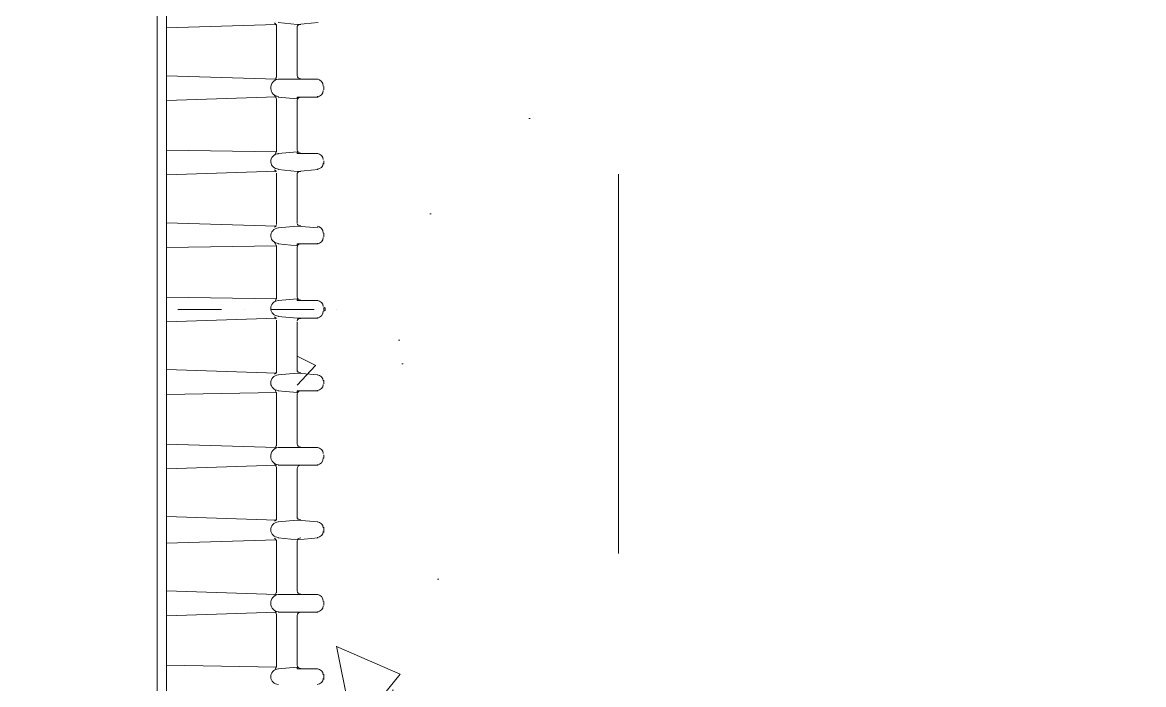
# Model space of a CAD drawing. Header units: millimetres. Extents: x -44713 to 26888, y -13000 to 43000.
# Drawn here: x 11764.8 to 11949.3, y 17019.8 to 17128.9 of the extents above; entities that cross this region are included whole.
import ezdxf

# ---------------------------------------------------------------- set-up
doc = ezdxf.new("R2010")
doc.units = ezdxf.units.MM
doc.header["$MEASUREMENT"] = 0
doc.linetypes.add('1735 X DT-5BR-RFP$0$DASH2', pattern=[0.375, 0.25, -0.125])
doc.layers.add('00-First Floor Projection', color=1, linetype='Continuous')
doc.layers.add('1735 X DT-5BR-RFP$0$0-MEP', color=251, linetype='Continuous', lineweight=20)
doc.styles.add('1735 X DT-5BR-RFP$0$ARIAL', font='swiss.ttf')
doc.dimstyles.new('1735 X DT-5BR-RFP$0$A&B DIM', dxfattribs={"dimtxt": 250, "dimasz": 250, "dimexe": 100, "dimexo": 100, "dimgap": 0, "dimtad": 0, "dimdec": 0, "dimzin": 12, "dimdsep": 46, "dimtxsty": '1735 X DT-5BR-RFP$0$ARIAL', "dimcen": 0, "dimdle": 100, "dimclrd": 11, "dimclre": 11, "dimclrt": 7, "dimadec": 0, "dimazin": 0, "dimtfac": 1, "dimtdec": 0, "dimtmove": 1, "dimatfit": 2, "dimfxl": 1, "dimtvp": 0.75, "dimtolj": 1, "dimtzin": 12, "dimlwd": 18, "dimlwe": 18, "dimarcsym": 0})

# ---------------------------------------------------------------- blocks, each defined once
blk = doc.blocks.new('1735 X DT-5BR-RFP$0$CU')
at = {"lineweight": 9, "ltscale": 0.1}
h = blk.add_hatch(dxfattribs=at)
h.set_pattern_fill('AR-CONC', color=256, scale=0.5, angle=32.50811999183522)
h.set_pattern_definition([(82.50811999183522, (0, 0), (81.10254330095633, 42.23392577497985), [9.525, -104.775]), (27.50811999183522, (0, 0), (-66.1994597641496, 71.09033509234848), [7.62, -83.820292085]), (132.9595646918352, (6.758523744466583, 3.519482244955815), (14.90308542681691, 113.3242574543215), [8.0950044, -89.0451223]), (78.69231999183522, (-13.65044587371189, 21.42020838948263), (125.5997257437213, 55.11406200192461), [14.2875, -157.1625]), (129.1436776018352, (-3.183817869457497, 26.01305301841987), (33.61750201465298, 168.1218785817081), [12.14251157, -133.56780408]), (23.6922711618352, (-13.65044587371189, 21.42020838948263), (33.61750202360966, 168.1218785801892), [11.429983535, -125.72986596]), (53.50811999183522, (0.4722697894573944, 22.89037922896792), (91.40900410328017, -2.380665639056851), [9.525, -104.775]), (358.5081199918352, (0.4722697894573944, 22.89037922896792), (-23.43377039453712, 94.2710602366183), [7.62, -83.82]), (103.9595649918352, (8.08968680935951, 22.69199040262853), (67.97523331074093, 91.89039490757936), [8.0950044, -89.04496879999999]), (70.00811999183523, (0, 0), (-21.41841449266676, 36.48321583742752), [0, -82.80399999999999, 0, -85.08999999999999, 0, -84.13749999999999]), (40.00811999183522, (0, 0), (1.255542939637092, 60.19698770824607), [0, -48.514, 0, -80.899, 0, -32.0675]), (0.008119991835219147, (-23.88353235427313, -15.22024714918876), (58.71217940796659, 34.01892106647043), [0, -31.75, 0, -99.06, 0, -131.445]), (350.0081199918353, (-34.59363654901445, -22.04547008604471), (55.62746051659537, 50.52500215303928), [0, -41.275, 0, -65.786, 0, -93.345])])
h.paths.add_polyline_path([(-395.2321804501119, -112.027635118541), (-371.195089462045, -128.7859550715281), (-295.8544211835325, -128.4562289905363), (-272.9062556020396, -112.0489274971637), (-273.5281810198928, -112.0803437644649), (-274.1483610483072, -112.1311913262635), (-274.766102336844, -112.201157901823), (-275.3809171059997, -112.2899383425632), (-275.9923175762722, -112.3972274999046), (-276.5998159681578, -112.5227202252675), (-277.2029245021539, -112.6661113700719), (-277.8011553987574, -112.8270957857382), (-278.3940208784649, -113.0053683236865), (-278.9810331617734, -113.2006238353371), (-279.5617044691792, -113.4125571721098), (-280.135547021181, -113.6408631854257), (-280.7020730382753, -113.8852367267047), (-281.260794740957, -114.1453726473663), (-281.811224349725, -114.4209657988315), (-282.3528740850757, -114.7117110325203), (-282.8852561675052, -115.0173031998525), (-283.4078828175116, -115.3374371522491), (-283.9202662555936, -115.6718077411307), (-284.4219187022425, -116.0201098179152), (-284.9123523779613, -116.3820382340253), (-285.3910795032434, -116.7572878408803), (-285.857612298587, -117.1455534899002), (-286.3114629844881, -117.5465300325054), (-286.7521437814451, -117.9599123201166), (-287.1791669099536, -118.3853952041529), (-287.5920445905118, -118.8226735360355), (-287.9902890436134, -119.271442167183), (-288.3734124897601, -119.7313959490195), (-288.7409271494471, -120.2022297329623), (-289.0923452431691, -120.6836383704302), (-289.4271789914256, -121.1753167128455), (-289.7449406147135, -121.6769596116306), (-289.7823728331305, -121.7335422717349), (-290.613920628692, -122.9902235978662), (-291.0534205775628, -123.7747451156106), (-291.5428628323642, -124.52317652062), (-292.0797515880421, -125.2340409210802), (-292.6615910395412, -125.9058614251754), (-293.2858853818073, -126.5371611410915), (-293.9501388097851, -127.1264631770132), (-294.6518555184207, -127.6722906411263), (-295.3885397026589, -128.1731666416152), (-296.157695557445, -128.6276142866658), (-296.9568272777254, -129.0341566844633), (-297.7834390584445, -129.3913169431926), (-298.6350350945473, -129.6976181710389), (-299.5091195809796, -129.9515834761875), (-300.4031967126875, -130.1517359668239), (-301.3147706846152, -130.2965987511329), (-302.2413456917093, -130.3846949373), (-303.1804259289254, -130.4145476335107), (-364.6203752431205, -130.4145476335107), (-365.1898010122152, -130.4035298794015), (-365.7555730021945, -130.3704567393594), (-366.3172984153127, -130.3153005596093), (-366.874609097982, -130.2380332095397), (-367.4271368966207, -130.1386265585384), (-367.9745136576428, -130.0170524759938), (-368.5163712274661, -129.8732828312932), (-369.0523414525056, -129.7072894938253), (-369.5820561791785, -129.5190443329781), (-370.1051472538996, -129.3085192181391), (-370.6212465230832, -129.0756860186978), (-371.129985833147, -128.8205166040408), (-371.6309970305077, -128.5429828435554), (-372.1239119615802, -128.2430566066321), (-372.6083624727802, -127.9207097626577), (-373.0839804105231, -127.5759141810202), (-373.550397621226, -127.2086417311072), (-374.0072459513064, -126.8188642823078), (-374.4541572471758, -126.4065537040096), (-374.8907633552544, -125.9716818656004), (-375.3166961219548, -125.5142206364683), (-375.7315873936951, -125.0341418860028), (-376.1350690168914, -124.5314174835895), (-376.5267728379582, -124.0060192986175), (-376.9063307033132, -123.4579192004727), (-377.27337445937, -122.887089058551), (-377.627535952545, -122.2935007422327), (-377.9684470292561, -121.6771261209063), (-378.3104228803555, -121.1750488958545), (-378.6669722852673, -120.6821182576867), (-379.0377639438217, -120.1987211114052), (-379.4224665558554, -119.7252443620093), (-379.8207488211945, -119.2620749145001), (-380.2322794396781, -118.8095996738802), (-380.6567271111338, -118.3682055451514), (-381.0937605353963, -117.9382794333119), (-381.5430484122964, -117.5202082433642), (-382.0042594416656, -117.1143788803108), (-382.4770623233399, -116.7211782491527), (-382.961125757151, -116.3409932548892), (-383.4561184429251, -115.9742108025229), (-383.9617090805041, -115.6212177970512), (-384.4775663697135, -115.2824011434829), (-385.0033590103898, -114.9581477468108), (-385.5387557023644, -114.6488445120412), (-386.0834251454652, -114.3548783441728), (-386.6370360395307, -114.0766361482089), (-387.199257084389, -113.8145048291485), (-387.769756979875, -113.5688712919946), (-388.348204425822, -113.3401224417457), (-388.9342681220574, -113.1286451834056), (-389.5276167684199, -112.9348264219735), (-390.1279190647393, -112.759053062452), (-390.7348437108456, -112.6017120098415), (-391.3480594065728, -112.4631901691429), (-391.967234851754, -112.3438744453578), (-392.5920387462212, -112.2441517434869), (-393.2221397898073, -112.1644089685319), (-393.857206682344, -112.1050330254932), (-394.4969081236642, -112.0664108193723), (-395.1409128135995, -112.0489292551703)], flags=16)
h.paths.add_polyline_path([(-325.2810833548409, 818.514959524106), (-321.1406515934687, 819.3932734728836), (-317.0128324743422, 820.1597155109895), (-312.8959022592272, 820.8147017098798), (-308.7881372099234, 821.3586481410064), (-304.6878135881798, 821.7919708758244), (-300.5932076557828, 822.115085985792), (-296.502595674519, 822.3284095423625), (-292.4142539061524, 822.4323576169907), (-288.3264586124673, 822.4273462811323), (-284.2374860552433, 822.3137916062427), (-280.1456124962501, 822.0921096637768), (-276.0491141972699, 821.7627165251896), (-271.9462674200699, 821.3260282619369), (-267.8353484264435, 820.7824609454742), (-263.7146334781484, 820.1324306472537), (-259.5823988369798, 819.3763534387352), (-255.4376267187607, 818.5148008351731), (-254.1931195255677, 818.2131431585731), (-252.8837463938629, 817.7370319252535), (-252.6411048883054, 817.6488080152563), (-251.8030032860269, 817.3430654348231), (-250.9832485659217, 816.9959138676751), (-250.1837136060779, 816.6088995707439), (-249.4062712845379, 816.183568800942), (-248.6527944793309, 815.7214678151753), (-247.9251560684941, 815.2241428703549), (-247.2252289300575, 814.6931402233843), (-246.5548859420585, 814.1300061311781), (-245.9159999825281, 813.5362868506379), (-245.1335584071935, 812.7190384543944), (-244.4118922096378, 811.8558770436049), (-243.7551490394759, 810.9502269372879), (-243.1674765463208, 810.0055124544599), (-242.6530223797874, 809.0251579141401), (-242.2159341894898, 808.0125876353469), (-241.8603596250416, 806.971225937097), (-241.5904463360563, 805.9044971384064), (-241.4103632565894, 804.8160002710238), (-241.4103632565912, 803.339653301853), (-240.7771906245503, 791.334407631277), (-240.6042068913672, 790.8190914685254), (-338.3880950322817, 790.8190915021198), (-340.2560256035791, 790.819091509087), (-339.9364186571328, 791.4937106369018), (-339.6315605636992, 803.3396533018613), (-339.6315605134074, 804.5853289595266), (-339.63152400147, 804.8161863511124), (-339.3910941900318, 805.8947254968424), (-339.0995036521683, 806.9333040956327), (-338.7564789979584, 807.9318224682467), (-338.3617468374802, 808.8901809354419), (-337.9150337808194, 809.8082798179657), (-337.4160664380503, 810.6860194365835), (-336.8645714192541, 811.5233001120539), (-336.2602753345134, 812.3200221651266), (-335.6029047939056, 813.0760859165653), (-334.8921864075105, 813.7913916871245), (-334.1278467854091, 814.4658397975645), (-333.3096125376846, 815.0993305686395), (-332.4372102744083, 815.691764321107), (-331.5103666056701, 816.2430413757237), (-330.528808141543, 816.7530620532523), (-329.4922614921081, 817.2217266744411), (-328.4006435863039, 817.6488664634971), (-326.8488041755124, 818.213143158573), (-325.5266252041172, 818.467668520099)], flags=16)
h.paths.add_polyline_path([(-312.895902259233, 820.8147017098794), (-317.0128324743446, 820.1597155109904), (-321.1406515934711, 819.3932734728829), (-325.2810833548396, 818.514959524104), (-325.5266252041172, 818.467668520099), (-326.8488041755117, 818.2131431585732), (-328.4006435863029, 817.6488664634958), (-329.4922614921072, 817.2217266744424), (-330.5288081415422, 816.7530620532508), (-331.5103666056675, 816.2430413757256), (-332.4372102744081, 815.6917643211067), (-333.3096125376828, 815.0993305686408), (-334.1278467854106, 814.4658397975668), (-334.8921864075101, 813.7913916871273), (-335.6029047939061, 813.0760859165664), (-336.2602753345137, 812.3200221651257), (-336.8645714192549, 811.5233001120548), (-337.4160664380512, 810.6860194365813), (-337.9150337808183, 809.8082798179663), (-338.3617468374822, 808.8901809354383), (-338.7564789979585, 807.9318224682489), (-339.0995036521674, 806.9333040956354), (-339.3910941900324, 805.8947254968429), (-339.6315605040936, 804.8160226047446), (-339.6315605636992, 803.3396533018575), (-339.9364186571329, 791.4937106369016), (-340.1845691647694, 790.969920147083), (-340.5952945104396, 790.8190915719373), (-361.0452321081077, 790.8190915866269), (-362.0782169702926, 790.8190915904797), (-359.2666937653455, 859.3521327338327), (-359.1767919195903, 859.859161187056), (-358.9545692332273, 860.3292093684776), (-358.6140628356796, 860.7325857221696), (-358.1767814578116, 861.0438102175324), (-357.6703468052257, 861.2432237704555), (-357.1267425100596, 861.3182309118303), (-327.7996388805208, 861.6175545614684), (-298.4717794506749, 861.3927584244359), (-291.1380806757857, 860.789850316072), (-283.9658291022498, 859.2367091705082), (-277.0950417862453, 856.763657027485), (-270.659861566264, 853.4189768884908), (-264.7859266408432, 849.267969113886), (-259.5879167143088, 844.3916756414724), (-256.4344231710858, 840.5768124271023), (-253.7550007125654, 836.4570553398219), (-251.5830182690214, 832.0837108419429), (-249.2514534700945, 826.0245623395494), (-247.3596076503738, 819.8327935107642), (-245.915999995332, 813.5362868625373), (-246.5548859420561, 814.1300061311763), (-247.2252289300588, 814.6931402233855), (-247.9251560684916, 815.2241428703537), (-248.6527944793278, 815.7214678151745), (-249.4062712845395, 816.1835688009442), (-250.1837136060798, 816.6088995707454), (-250.9832485659226, 816.995913867675), (-251.8030032860333, 817.3430654348258), (-252.6411048885475, 817.6488080153179), (-252.8837463938629, 817.7370319252535), (-254.1931195255676, 818.2131431585728), (-255.4376267187615, 818.5148008351736), (-259.5823988369838, 819.3763534387364), (-263.7146334781545, 820.1324306472554), (-267.8353484264489, 820.7824609454747), (-271.946267420071, 821.3260282619373), (-276.0491141972725, 821.7627165251902), (-280.1456124962528, 822.0921096637767), (-284.2374860552418, 822.3137916062427), (-288.3264586124671, 822.4273462811323), (-292.414253906156, 822.4323576169907), (-296.5025956745176, 822.3284095423624), (-300.5932076557855, 822.1150859857926), (-304.687813588176, 821.7919708758254), (-308.7881372099162, 821.3586481410059)], flags=16)
h.paths.add_polyline_path([(-134.8078217342648, -41.43622178969963), (-156.317303823734, -41.43622178969963), (-156.3173038237339, 470.9344189653183), (-134.8078217342648, 470.9344189653183)], flags=16)
h.paths.add_polyline_path([(-156.3286865350165, 555.5049961096229), (-156.3286865350165, 597.7973821646156), (-119.5257324843083, 597.7742243544797), (-119.5257324843083, 555.481838299487)], flags=16)
h.paths.add_polyline_path([(-519.0436849731896, 555.5049954630083), (-519.0436849731896, 597.7228549009742), (-486.9173038389343, 597.7228549009743), (-486.9173038389343, 555.5049954630083)], flags=16)
h.paths.add_polyline_path([(-494.4146999035721, 28.52348356219788), (-519.0410606257301, 28.52348356219788), (-519.0410606257302, 70.75198822082167), (-494.4146999035722, 70.75198822082166)], flags=16)
h.paths.add_polyline_path([(-369.9512417313108, -130.4145466798363), (-300.0398163453441, -130.0774636658666), (-340.6288102110809, -130.4145476335107)], flags=16)
h.paths.add_polyline_path([(-562.229982714136, 863.2178195005836), (-562.229982714136, -186.7820873870878), (-81.9173040386595, -186.7820873870878), (-81.9173040386595, 863.2178195005836)])
h.paths.add_polyline_path([(-398.5529425297, -111.7614656402664), (-369.9512417313108, -130.4145466798363), (-300.0398163453441, -130.0774636658666), (-271.3121638966195, -111.7614656402664), (-156.3173038983577, -111.7614656402664), (-156.3173038767181, 790.819091439568), (-486.9173039976195, 790.8190914395677), (-486.9173040192591, -111.7614656402665)], flags=16)
at = {"linetype": '1735 X DT-5BR-RFP$0$DASH2', "lineweight": 9, "ltscale": 250}
blk.add_lwpolyline([(-81.9173040386595, 863.2178195005836), (-562.229982714136, 863.2178195005836), (-562.229982714136, -186.7820873870878), (-81.9173040386595, -186.7820873870878)], close=True, dxfattribs=at)
at = {"lineweight": 20}
for points in [[(-156.3173036571916, 770.5201390272559), (-156.3173036571916, 770.5201390272559), (-156.3173041340342, -87.2491294854699), (-156.3173041340342, -87.2491294854699)], [(-157.8805260654917, 313.1462367063941), (-157.8805260654917, 313.1462367063941), (-157.8805262443057, -87.25977535185666), (-157.8805262443057, -87.25977535185666)], [(-147.2946281429759, 210.4975021368446), (-147.2946281429759, 210.4975021368446), (-154.4543376561633, 210.4975016600074), (-154.4543376561633, 210.4975016600074)], [(-143.5459301468363, 210.4975021368446), (-143.5459301468363, 210.4975021368446), (-143.5459301468363, 210.4975021368446), (-143.5459301468363, 210.4975021368446)]]:
    blk.add_open_spline(points, degree=3, dxfattribs=at)
at = {"lineweight": 5}
for points in [[(-139.182567238473, 271.0809805876197), (-139.1294482347002, 271.7197845465125), (-138.5944619771471, 272.2059863096729), (-137.9115006920347, 272.2592204100074)], [(-131.540990650321, 272.2592204100001), (-130.9794450398931, 272.2450235372962), (-130.5241374966154, 271.8085077291908), (-130.5241376754257, 271.2690737730445)], [(-130.4558413621417, 271.457166004795), (-130.4558413621417, 271.457166004795), (-130.4558412429324, 270.5805848127784), (-130.4558412429324, 270.5805848127784)], [(-137.9115007516375, 269.7040031439174), (-138.6627579328069, 269.7536881452979), (-139.2356864806661, 270.36764984193), (-139.182567238473, 271.0809805876197)], [(-138.5527254935732, 269.8778994566383), (-138.4085446592799, 269.7785308844032), (-138.3136889931211, 269.5904381758155), (-138.3136889335165, 269.3916991239967)], [(-134.8192043301096, 269.4165418631019), (-134.8192043301096, 269.4165418631019), (-137.9380604025355, 269.7040031439174), (-137.9380604025355, 269.7040031439174)], [(-134.819204270505, 269.7040031439319), (-134.819204270505, 269.7040031439319), (-131.3930159803858, 269.7040031439174), (-131.3930159803858, 269.7040031439174)], [(-134.807821750308, 269.4271877294959), (-134.807821750308, 269.4271877294959), (-134.8078216907015, 269.7040031439246), (-134.8078216907015, 269.7040031439246)], [(-134.8078216906997, 269.0900414472999), (-134.8078216907015, 269.3916991239967), (-134.5649911757937, 269.6401222235218), (-134.2424816485891, 269.6401222235145)], [(-130.5241374370089, 270.6799543386951), (-130.5241374966154, 270.1547143942298), (-130.9794450994959, 269.714649963993), (-131.540991007947, 269.7040026670875)], [(-156.3286864754191, 269.1148841864051), (-156.3286864754191, 269.1148841864051), (-138.2453929182539, 269.4165409094276), (-138.2453929182539, 269.4165409094276)], [(-156.3286864754191, 269.1148841864051), (-156.3286864754191, 269.1148841864051), (-138.2453929182539, 269.4165409094276), (-138.2453929182539, 269.4165409094276)], [(-138.2453928586474, 260.664924431454), (-138.2453928586474, 260.664924431454), (-138.2453929182539, 269.4165409094276), (-138.2453929182539, 269.4165409094276)], [(-134.8078216907015, 260.9630320555225), (-134.8078216907015, 260.9630320555225), (-134.8078217503062, 269.1290786749305), (-134.8078217503062, 269.1290786749305)], [(-156.3286867138377, 260.9523861891212), (-156.3286867138377, 260.9523861891212), (-138.2453930374613, 260.3632658010902), (-138.2453930374613, 260.3632658010902)], [(-156.3286867138377, 260.9523861891212), (-156.3286867138377, 260.9523861891212), (-138.2453930374613, 260.3632658010902), (-138.2453930374613, 260.3632658010902)], [(-139.1825672980776, 258.9756410604896), (-139.1294481750956, 259.688973713528), (-138.5944617983332, 260.249700832981), (-137.9115008708486, 260.2993863111915)], [(-138.313689171935, 260.6258852964893), (-138.3136889335146, 260.4129508024635), (-138.4085448976984, 260.2248580938831), (-138.5527254339686, 260.1254890448035)], [(-134.8192044493189, 260.3632658010902), (-134.8192044493189, 260.3632658010902), (-137.9380602237215, 260.3632667547645), (-137.9380602237215, 260.3632667547645)], [(-134.8192044493189, 260.3632658010902), (-134.8192044493189, 260.3632658010902), (-131.393015920783, 260.3632658010829), (-131.393015920783, 260.3632658010829)], [(-134.2424815889826, 260.3774621969642), (-134.5649910565862, 260.3881090170398), (-134.8078216310987, 260.6258862501563), (-134.8078218099126, 260.9275439268531)], [(-134.8078216907015, 260.3774621969642), (-134.8078216907015, 260.3774621969642), (-134.8078216907015, 260.3774621969642), (-134.8078216907015, 260.3774621969642)], [(-131.5409907099238, 260.2993863111915), (-130.9794450994959, 260.288739014286), (-130.5241375562182, 259.8486736303821), (-130.5241373774043, 259.3234355932655)], [(-137.9115006920329, 257.4602563864246), (-138.6627578732005, 257.5205877310218), (-139.2356864806661, 258.1842339521827), (-139.1825672980776, 258.9756410604896)], [(-130.5241376754275, 258.5994565969886), (-130.5241376158247, 257.971298981327), (-130.9794450398913, 257.4709032064857), (-131.5409909483424, 257.4602563864173)], [(-130.4558414217463, 259.1992233282508), (-130.4558414217463, 259.1992233282508), (-130.4558414217463, 258.624299812931), (-130.4558414217463, 258.624299812931)], [(-156.328686654233, 256.8711369520533), (-156.328686654233, 256.8711369520533), (-138.2453928586456, 257.4602563864173), (-138.2453928586456, 257.4602563864173)], [(-156.328686654233, 256.8711369520533), (-156.328686654233, 256.8711369520533), (-138.2453928586456, 257.4602563864173), (-138.2453928586456, 257.4602563864173)], [(-138.5527254339686, 257.6235063558997), (-138.4085448380938, 257.5347831732215), (-138.3136890527239, 257.3324959761085), (-138.31368887391, 257.1337564474525)], [(-138.245392918252, 248.4211771971168), (-138.245392918252, 248.4211771971168), (-138.2453928586474, 257.158599186565), (-138.2453928586474, 257.158599186565)], [(-134.8192043897143, 257.4602563864173), (-134.8192043897143, 257.4602563864173), (-137.9380604025373, 257.4602563864173), (-137.9380604025373, 257.4602563864173)], [(-134.8192043897143, 257.4602563864173), (-134.8192043897143, 257.4602563864173), (-131.3930159803858, 257.4602559095802), (-131.3930159803858, 257.4602559095802)], [(-134.8078216907033, 257.460255432743), (-134.8078216907033, 257.460255432743), (-134.8078216907033, 257.460255432743), (-134.8078216907033, 257.460255432743)], [(-134.8078216310969, 256.8569415098682), (-134.8078217503062, 257.1444032675208), (-134.5649910565826, 257.385729122776), (-134.2424817081919, 257.3963764196815)], [(-134.8078215714922, 248.7086389547767), (-134.8078215714922, 248.7086389547767), (-134.807821750308, 256.8817837721217), (-134.807821750308, 256.8817837721217)], [(-156.3286865350237, 248.9961011892665), (-156.3286865350237, 248.9961011892665), (-138.245392918252, 248.4211771971168), (-138.245392918252, 248.4211771971168)], [(-139.1825671788702, 246.8667543417396), (-139.1294481750956, 247.505557823788), (-138.5944617983332, 248.0059540754737), (-137.9115007516393, 248.0556386000098)], [(-138.3136889931193, 248.5311935430946), (-138.3136891123304, 248.3714921957435), (-138.4085449573031, 248.2437308317603), (-138.5527253147593, 248.1692045217933)], [(-134.8192043897143, 248.4211771971168), (-134.8192043897143, 248.4211771971168), (-137.9380603429327, 248.11951952042), (-137.9380603429327, 248.11951952042)], [(-134.8192043897143, 248.4211771971168), (-134.8192043897143, 248.4211771971168), (-131.3930159207812, 248.1195199972572), (-131.3930159207812, 248.1195199972572)], [(-134.2424817677966, 248.1301658636512), (-134.5649909969816, 248.1443613058509), (-134.8078215714922, 248.382139492649), (-134.8078215118858, 248.6837966925086)], [(-134.8078216310969, 248.4211767202869), (-134.8078216310969, 248.4211767202869), (-134.8078216310969, 248.4211767202869), (-134.8078216310969, 248.4211767202869)], [(-131.5409907099238, 248.0556395536842), (-130.9794450398913, 248.0449922567786), (-130.5241375562182, 247.6049273496974), (-130.5241375562182, 247.0690410620155)], [(-137.9115008112421, 245.5039713865699), (-138.6627579924098, 245.5536563879432), (-139.2356864210597, 246.1676180845679), (-139.1825671788702, 246.8667543417396)], [(-134.8192044493189, 245.202313233036), (-134.8192044493189, 245.202313233036), (-137.9380604621401, 245.4897759443702), (-137.9380604621401, 245.4897759443702)], [(-134.8192044493189, 245.202313233036), (-134.8192044493189, 245.202313233036), (-131.3930158015737, 245.4897759443629), (-131.3930158015737, 245.4897759443629)], [(-130.5241374966135, 246.4799225813404), (-130.5241374370089, 245.9546831137195), (-130.9794449802866, 245.5146177298011), (-131.5409907695303, 245.4897759443775)], [(-130.4558414217481, 247.2429373747291), (-130.4558414217481, 247.2429373747291), (-130.4558414217463, 246.3805521017493), (-130.4558414217463, 246.3805521017493)], [(-156.3286866542348, 244.6273897177161), (-156.3286866542348, 244.6273897177161), (-138.2453929778567, 245.2023132330432), (-138.2453929778567, 245.2023132330432)], [(-138.5527255531797, 245.3904054647865), (-138.4085447188845, 245.3265250212135), (-138.3136889931211, 245.1881173139991), (-138.3136890527239, 245.0284164434852)], [(-138.2453929778567, 236.4648921972694), (-138.2453929778567, 236.4648921972694), (-138.2453929778567, 245.2023132330432), (-138.2453929778567, 245.2023132330432)], [(-134.8078218099126, 245.2023141867103), (-134.8078218099126, 245.2023141867103), (-134.8078218099126, 245.2023141867103), (-134.8078218099126, 245.2023141867103)], [(-134.8078217503062, 244.7374055868568), (-134.8078218695155, 244.9645359999049), (-134.5649911757937, 245.13843374313), (-134.2424816485873, 245.1384337431446)], [(-134.8078216310969, 236.7523544317737), (-134.8078216310969, 236.7523544317737), (-134.807821750308, 244.9148524290504), (-134.807821750308, 244.9148524290504)], [(-156.3286864754191, 236.7523534780921), (-156.3286864754191, 236.7523534780921), (-138.2453928586492, 236.1632349974097), (-138.2453928586492, 236.1632349974097)], [(-138.3136888143054, 236.4258544928016), (-138.3136889931193, 236.2129195219532), (-138.4085445996752, 236.0248272901954), (-138.5527253743658, 235.9361041075172)], [(-134.2424815889826, 236.1738813406409), (-134.5649910565844, 236.1880767828407), (-134.8078216907015, 236.4258535391346), (-134.8078215714922, 236.7275116926539)], [(-137.9115007516375, 233.2460291868629), (-138.6627580520144, 233.3099086767616), (-139.2356865402708, 233.9842026716651), (-139.1825673576823, 234.7720606810035)], [(-139.1825673576823, 234.7720606810035), (-139.1294482347002, 235.4747450834693), (-138.594461798335, 236.0496695524635), (-137.9115007516375, 236.0993545538367)], [(-134.8192043897161, 236.1632345205726), (-134.8192043897161, 236.1632345205726), (-137.9380604025355, 236.163234997417), (-137.9380604025355, 236.163234997417)], [(-134.8192043897161, 236.1632345205726), (-134.8192043897161, 236.1632345205726), (-131.3930158015719, 236.1632345205799), (-131.3930158015719, 236.1632345205799)], [(-134.8078216907015, 236.1738803869666), (-134.8078216907015, 236.1738803869666), (-134.8078216907015, 236.1738803869666), (-134.8078216907015, 236.1738803869666)], [(-131.5409908887377, 236.0993536001552), (-130.9794449802866, 236.0745118147388), (-130.5241376754293, 235.5741146093787), (-130.5241376754293, 234.960152912754)], [(-130.4558414813528, 234.9991915709033), (-130.4558414813528, 234.9991915709033), (-130.4558415409574, 234.4242675787391), (-130.4558415409574, 234.4242675787391)], [(-156.3286867734423, 232.6711051947059), (-156.3286867734423, 232.6711051947059), (-138.2453927394381, 233.2460291868556), (-138.2453927394381, 233.2460291868556)], [(-138.5527255531761, 233.4199250227321), (-138.408544599677, 233.3347518927039), (-138.3136890527239, 233.1324627882495), (-138.31368887391, 232.9195282942237)], [(-138.2453928586474, 224.206949043888), (-138.2453928586474, 224.206949043888), (-138.2453927394381, 232.9585669523658), (-138.2453927394381, 232.9585669523658)], [(-134.8192043897143, 233.2460287100257), (-134.8192043897143, 233.2460287100257), (-137.938060283328, 233.2460291868629), (-137.938060283328, 233.2460291868629)], [(-134.8192043897143, 233.2460287100257), (-134.8192043897143, 233.2460287100257), (-131.3930159803876, 233.2460287100257), (-131.3930159803876, 233.2460287100257)], [(-134.8078218099108, 233.2566755300941), (-134.8078218099108, 233.2566755300941), (-134.8078218099108, 233.2566755300941), (-134.8078218099108, 233.2566755300941)], [(-134.807821750308, 232.6462629324378), (-134.8078216310987, 232.9337246900977), (-134.5649910565844, 233.1715019232215), (-134.2424817081937, 233.1821477896156)], [(-134.8078216907033, 224.508607197422), (-134.8078216907033, 224.508607197422), (-134.8078218099108, 232.6711042410316), (-134.8078218099108, 232.6711042410316)], [(-130.5241376754275, 234.2361743933216), (-130.5241375562182, 233.6967399603309), (-130.9794450398913, 233.2708704954566), (-131.5409908291331, 233.2460287100257)], [(-156.3286865946302, 224.508607197422), (-156.3286865946302, 224.508607197422), (-138.2453928586474, 224.206949043888), (-138.2453928586474, 224.206949043888)], [(-139.182567238473, 222.6667211538734), (-139.1294481750956, 223.2913301474036), (-138.5944617983332, 223.8059227949561), (-137.9115006324282, 223.8449604994166)], [(-138.3136890527239, 224.1821063047901), (-138.3136889931193, 223.9691722876014), (-138.4085444804659, 223.7668846136512), (-138.5527253743658, 223.6817105299415)], [(-134.8192043897161, 224.2069490438953), (-134.8192043897161, 224.2069490438953), (-137.9380604621401, 223.9194868093909), (-137.9380604621401, 223.9194868093909)], [(-134.8192043897161, 223.9194868093982), (-134.8192043897161, 223.9194868093982), (-131.393015920783, 223.9194868093837), (-131.393015920783, 223.9194868093837)], [(-134.2424815889826, 223.9194877630725), (-134.5649911757937, 223.9301345831336), (-134.8078216310969, 224.18210678162), (-134.8078216907015, 224.469569016117)], [(-134.8078217503062, 223.9194877630653), (-134.8078217503062, 223.9194877630653), (-134.8078217503062, 224.2175968176307), (-134.8078217503062, 224.2175968176307)], [(-131.5409908887395, 223.8556077963294), (-130.979444920682, 223.8307650572242), (-130.5241374966135, 223.3942487722816), (-130.5241374370089, 222.8654611593665)], [(-137.9115007516393, 221.3003905302467), (-138.6627578135958, 221.3394287115443), (-139.2356864806643, 221.9533904081763), (-139.182567238473, 222.6667211538734)], [(-130.5241376754293, 222.279889870304), (-130.5241374370107, 221.751102257389), (-130.9794448610792, 221.3145864492908), (-131.5409909483424, 221.2897432333411)], [(-130.4558413621398, 222.7554438597144), (-130.4558413621398, 222.7554438597144), (-130.4558414813509, 222.1663253790248), (-130.4558414813509, 222.1663253790248)], [(-156.3286865350237, 220.4131629949989), (-156.3286865350237, 220.4131629949989), (-138.2453929778567, 221.0022819525184), (-138.2453929778567, 221.0022819525184)], [(-138.5527254339686, 221.1903741842616), (-138.4085445996752, 221.1158473974647), (-138.3136889931193, 220.9774392134132), (-138.3136888739118, 220.8248365408435)], [(-138.2453928586492, 212.250664520885), (-138.2453928586492, 212.250664520885), (-138.2453929778567, 221.0022819525184), (-138.2453929778567, 221.0022819525184)], [(-134.8192045089236, 221.0022819525184), (-134.8192045089236, 221.0022819525184), (-137.9380604621401, 221.2897432333411), (-137.9380604621401, 221.2897432333411)], [(-134.8192045089236, 221.0022819525184), (-134.8192045089236, 221.0022819525184), (-131.3930159803858, 221.2897441870155), (-131.3930159803858, 221.2897441870155)], [(-134.8078216907015, 221.0129278189124), (-134.8078216907015, 221.0129278189124), (-134.8078216907015, 221.0129278189124), (-134.8078216907015, 221.0129278189124)], [(-134.8078216310987, 220.5267279631153), (-134.8078216310969, 220.7503092771949), (-134.5649910565844, 220.9277546888843), (-134.2424817677966, 220.9384010321082)], [(-134.8078217503062, 212.5523217207374), (-134.8078217503062, 212.5523217207374), (-134.8078216907015, 220.7148206717029), (-134.8078216907015, 220.7148206717029)], [(-156.3286865946284, 212.5381267553748), (-156.3286865946284, 212.5381267553748), (-138.2453928586474, 211.9632022863807), (-138.2453928586474, 211.9632022863807)], [(-134.2424818274012, 211.9738491064418), (-134.5649909969798, 211.9738495832862), (-134.8078218099126, 212.1512949949683), (-134.807821750308, 212.3748767858924)], [(-137.9115007516393, 209.0459964758265), (-138.6627578732023, 209.0956824308887), (-139.2356865402708, 209.7096436506617), (-139.1825671788683, 210.4087784773365)], [(-139.1825671788683, 210.4087784773365), (-139.1294481154928, 211.0475833898963), (-138.5944617387286, 211.5479801184192), (-137.9115008708468, 211.5976641661182)], [(-132.0228579637042, 210.4975011831702), (-132.0228579637042, 210.4975011831702), (-139.1825673576823, 210.4975026136817), (-139.1825673576823, 210.4975026136817)], [(-138.3136889335146, 212.0732191091956), (-138.31368887391, 211.913518238689), (-138.4085445996752, 211.7857573515357), (-138.5527254935732, 211.71122913422)], [(-134.8192043897143, 211.9632032400477), (-134.8192043897143, 211.9632032400477), (-137.9380604025355, 211.6757410055579), (-137.9380604025355, 211.6757410055579)], [(-134.8192043897143, 211.9632032400477), (-134.8192043897143, 211.9632032400477), (-131.3930159803858, 211.9632027632179), (-131.3930159803858, 211.9632027632179)], [(-134.8078216907015, 211.9738491064491), (-134.8078216907015, 211.9738491064491), (-134.8078216907015, 211.9738491064491), (-134.8078216907015, 211.9738491064491)], [(-131.5409908291349, 211.8886754995765), (-130.9794451591006, 211.8744800573768), (-130.5241374966135, 211.3740833288612), (-130.5241374966154, 210.7601216322364)], [(-130.4558414217463, 210.7849634176673), (-130.4558414217463, 210.7849634176673), (-130.4558414813509, 210.2100399023475), (-130.4558414813509, 210.2100399023475)], [(-128.27415990796, 210.4975021368373), (-128.27415990796, 210.4975021368373), (-128.27415990796, 210.4975021368373), (-128.27415990796, 210.4975021368373)], [(-156.3286867138377, 208.4568770414771), (-156.3286867138377, 208.4568770414771), (-138.2453929778585, 208.7443392759742), (-138.2453929778585, 208.7443392759742)], [(-138.5527253743639, 209.2198937422218), (-138.4085447784873, 209.120523262638), (-138.3136891123304, 208.9324310308875), (-138.3136889335146, 208.7194965368762)], [(-138.245392918252, 200.0069177633704), (-138.245392918252, 200.0069177633704), (-138.2453929778585, 208.7443392759742), (-138.2453929778585, 208.7443392759742)], [(-134.8192043897161, 208.7443392759742), (-134.8192043897161, 208.7443392759742), (-137.9380604025355, 209.0459964758265), (-137.9380604025355, 209.0459964758265)], [(-134.8192044493208, 209.0459964758338), (-134.8192044493208, 209.0459964758338), (-131.3930160399923, 209.0459959989967), (-131.3930160399923, 209.0459959989967)], [(-134.8078217503062, 208.7585351950038), (-134.8078217503062, 208.7585351950038), (-134.8078217503062, 209.0459974295081), (-134.8078217503062, 209.0459974295081)], [(-134.8078217503062, 208.4320347792091), (-134.8078217503062, 208.733691979076), (-134.564991116189, 208.9714701658668), (-134.2424817677966, 208.982116509098)], [(-130.5241375562182, 210.0325949675098), (-130.5241374966154, 209.4967086798133), (-130.979444920682, 209.0566437727393), (-131.540990650321, 209.0459974295081)], [(-134.8078216907015, 200.2943790441932), (-134.8078216907015, 200.2943790441932), (-134.8078217503062, 208.4675248152271), (-134.8078217503062, 208.4675248152271)], [(-156.3286865946284, 200.2943790441932), (-156.3286865946284, 200.2943790441932), (-138.245392918252, 200.0069177633704), (-138.245392918252, 200.0069177633704)], [(-139.1711844798574, 198.4666898733558), (-139.1294482347002, 199.0912983900489), (-138.5792849656573, 199.6058905607642), (-137.8963239785662, 199.6413791662635)], [(-138.3136888739118, 199.9678800589027), (-138.3136889931193, 199.7691400534095), (-138.4085447188863, 199.5668528562965), (-138.5527253147593, 199.4816782957569)], [(-134.8078216310987, 200.0175636297645), (-134.8078216310987, 200.0175636297645), (-137.9380604025355, 199.7194555288806), (-137.9380604025355, 199.7194555288806)], [(-134.2424818870059, 199.7194550520362), (-134.5649909969816, 199.7301023489417), (-134.8078216310987, 199.9678795820655), (-134.807821750308, 200.2695367819324)], [(-134.8078217503062, 199.7194564825477), (-134.8078217503062, 199.7194564825477), (-134.8078216310987, 200.0175636297645), (-134.8078216310987, 200.0175636297645)], [(-134.8078217503062, 199.7194564825477), (-134.8078217503062, 199.7194564825477), (-131.3778389092913, 199.7194560057105), (-131.3778389092913, 199.7194560057105)], [(-131.5409907695284, 199.6555746084632), (-130.9642679687968, 199.6307332998695), (-130.5241376754275, 199.204863358158), (-130.5241377350321, 198.6654289251746)], [(-137.8963239189616, 197.0897124296607), (-138.6627579924116, 197.1393969541969), (-139.2243036624423, 197.7533586508216), (-139.1711844798574, 198.4666898733558)], [(-130.5241376754275, 197.9272544866981), (-130.5241376754275, 197.327488232273), (-130.9642681476107, 196.8270919805946), (-131.5409908291331, 196.8022492414893)], [(-130.4406644698611, 197.966292668003), (-130.4406644698611, 197.966292668003), (-130.4406644698629, 198.5518639570655), (-130.4406644698629, 198.5518639570655)], [(-156.328686654233, 196.2131307607997), (-156.328686654233, 196.2131307607997), (-138.245392918252, 196.8022497183265), (-138.245392918252, 196.8022497183265)], [(-138.5527253147611, 196.9761460310401), (-138.4085446592799, 196.9122665411414), (-138.3136889931193, 196.7774079328956), (-138.3136889335146, 196.6248047834815)], [(-138.2453930374613, 188.050632763523), (-138.2453930374613, 188.050632763523), (-138.2453927990427, 196.5005925184669), (-138.2453927990427, 196.5005925184669)], [(-134.8078218099126, 196.8022497183265), (-134.8078218099126, 196.8022497183265), (-137.9380603429308, 197.0897119528236), (-137.9380603429308, 197.0897119528236)], [(-134.8078218099126, 196.8022497183265), (-134.8078218099126, 196.8022497183265), (-131.3778390881052, 197.0897114759864), (-131.3778390881052, 197.0897114759864)], [(-134.8078218099126, 196.8022497183265), (-134.8078218099126, 196.8022497183265), (-134.8078218099126, 196.8022497183265), (-134.8078218099126, 196.8022497183265)], [(-134.8078216907015, 196.3373425489845), (-134.8078218099108, 196.550277043003), (-134.5649909969798, 196.7241743093909), (-134.2424817081919, 196.7383687979163)], [(-134.8078216907033, 188.0506332403602), (-134.8078216907033, 188.0506332403602), (-134.8078215714922, 196.2131307607997), (-134.8078215714922, 196.2131307607997)], [(-156.3286867138377, 188.3380949980201), (-156.3286867138377, 188.3380949980201), (-138.2453928586474, 187.7489750868262), (-138.2453928586474, 187.7489750868262)], [(-139.1711846586713, 186.2087467199744), (-139.1294482347002, 186.8475506788673), (-138.5792849656573, 187.3621438032569), (-137.8963239189634, 187.3976324087562)], [(-138.3136888739118, 187.8625405317798), (-138.3136888143072, 187.724132347721), (-138.4085447784892, 187.5750782972755), (-138.5527253743658, 187.4970028883472)], [(-134.8078216907033, 187.7631710058631), (-134.8078216907033, 187.7631710058631), (-137.9380604621419, 187.4721591955604), (-137.9380604621419, 187.4721591955604)], [(-134.242481529378, 187.7631710058704), (-134.5649909969798, 187.7738178259315), (-134.8078218695155, 187.9477136618079), (-134.8078216310969, 188.1748435980262)], [(-134.8078216907033, 187.7631710058631), (-134.8078216907033, 187.7631710058631), (-131.3778389092913, 187.4721601492347), (-131.3778389092913, 187.4721601492347)], [(-134.8078216907033, 187.7631710058631), (-134.8078216907033, 187.7631710058631), (-134.8078216907033, 187.7631710058631), (-134.8078216907033, 187.7631710058631)], [(-131.5409908291349, 187.3976328855933), (-130.9642682072154, 187.386986065525), (-130.52413755622, 186.946921158451), (-130.5241373774043, 186.4216821676673)], [(-130.4406645294657, 186.010008145), (-130.4406645294657, 186.010008145), (-130.4406645890722, 186.5955780035438), (-130.4406645890722, 186.5955780035438)], [(-137.8963239189616, 184.8566110617103), (-138.6627579924098, 184.9062960630836), (-139.2243039604655, 185.5096118933143), (-139.1711846586713, 186.2087467199744)], [(-138.5527252551565, 185.0056655890003), (-138.4085448976984, 184.920491505276), (-138.3136890527257, 184.73239975037), (-138.31368887391, 184.505269814159)], [(-134.8078218099108, 184.5549533850135), (-134.8078218099108, 184.5549533850135), (-137.9380604025355, 184.8459651953235), (-137.9380604025355, 184.8459651953235)], [(-134.8078217503062, 184.8459642416419), (-134.8078217503062, 184.8459642416419), (-131.3778390881052, 184.8459647184791), (-131.3778390881052, 184.8459647184791)], [(-134.8078218099108, 184.5549533850135), (-134.8078218099108, 184.5549533850135), (-134.8078217503062, 184.8459642416419), (-134.8078217503062, 184.8459642416419)], [(-134.8078216310969, 184.2320034986842), (-134.8078218099108, 184.5301120764198), (-134.5649911757955, 184.7678883558692), (-134.2424818274012, 184.7820847517432)], [(-130.5241374966154, 185.8219159132495), (-130.52413755622, 185.2966764456287), (-130.9642681476107, 184.8708074575916), (-131.5409907695284, 184.8459651953162)], [(-156.3286865350237, 184.2568457609595), (-156.3286865350237, 184.2568457609595), (-138.2453927394399, 184.5443079954566), (-138.2453927394399, 184.5443079954566)], [(-138.2453930374613, 175.8068855291785), (-138.2453930374613, 175.8068855291785), (-138.2453927394399, 184.5443079954566), (-138.2453927394399, 184.5443079954566)], [(-134.8078216907015, 176.0943477636756), (-134.8078216907015, 176.0943477636756), (-134.8078217503062, 184.2568452841224), (-134.8078217503062, 184.2568452841224)], [(-156.328686654233, 176.0801523214686), (-156.328686654233, 176.0801523214686), (-138.2453928586474, 175.5052283293189), (-138.2453928586474, 175.5052283293189)], [(-139.1711845990649, 174.1282499319495), (-139.1294481750974, 174.8273861891139), (-138.5792849060526, 175.3916633612098), (-137.8963237997541, 175.4413478857459)], [(-138.3136889931193, 175.7678483015479), (-138.3136891123286, 175.5549133306922), (-138.4085447188845, 175.3668210989417), (-138.5527253743639, 175.2780983931007)], [(-134.8078218099108, 175.8068850523414), (-134.8078218099108, 175.8068850523414), (-137.9380601641169, 175.5158751493873), (-137.9380601641169, 175.5158751493873)], [(-134.2424814697733, 175.5158751493873), (-134.5649909373769, 175.5300701147498), (-134.8078216907015, 175.7678478247108), (-134.8078216310987, 176.0553091055335)], [(-134.8078216310969, 175.5158751493873), (-134.8078216310969, 175.5158751493873), (-134.8078218099108, 175.8068850523414), (-134.8078218099108, 175.8068850523414)], [(-134.8078216310969, 175.5158751493873), (-134.8078216310969, 175.5158751493873), (-131.3778389688978, 175.5158751493946), (-131.3778389688978, 175.5158751493946)], [(-131.5409908887395, 175.4413478857459), (-130.9642680880079, 175.4307015425147), (-130.5241376158228, 174.9906356817664), (-130.5241376754275, 174.4547493940772)], [(-137.8963239189616, 172.5986688620033), (-138.662758111619, 172.651902962345), (-139.2243039008608, 173.3403919226112), (-139.1711845990649, 174.1282499319495)], [(-130.5241377350321, 173.7272227293433), (-130.5241376754275, 173.113261509563), (-130.9642680880061, 172.6128652578773), (-131.5409908291331, 172.5986688620033)], [(-130.4406645294657, 173.7627122885242), (-130.4406645294657, 173.7627122885242), (-130.440664648675, 174.3411853796497), (-130.440664648675, 174.3411853796497)], [(-156.328686654233, 172.0130980497779), (-156.328686654233, 172.0130980497779), (-138.245393097066, 172.5880220419349), (-138.245393097066, 172.5880220419349)], [(-138.5527254935732, 172.7619193083228), (-138.408544599677, 172.6767452246131), (-138.3136889335165, 172.4638107305873), (-138.31368887391, 172.2615225798072)], [(-138.2453930374613, 163.5489433294788), (-138.2453930374613, 163.5489433294788), (-138.2453930970678, 172.3005598074378), (-138.2453930970678, 172.3005598074378)], [(-134.8078215714941, 172.5986698156703), (-134.8078215714941, 172.5986698156703), (-137.9380602237234, 172.5986693388404), (-137.9380602237234, 172.5986693388404)], [(-134.8192045089236, 172.5880220419349), (-134.8192045089236, 172.5880220419349), (-134.8192045089236, 172.5880220419349), (-134.8192045089236, 172.5880220419349)], [(-134.8192045089254, 171.9740608221546), (-134.8192044493189, 172.2757184988441), (-134.5649912354002, 172.5134947783008), (-134.2424815889844, 172.5241425520362)], [(-134.8192044493189, 163.8470523840369), (-134.8192044493189, 163.8470523840369), (-134.8192043301115, 172.0130994802894), (-134.8192043301115, 172.0130994802894)], [(-134.8078215714941, 172.5986698156703), (-134.8078215714941, 172.5986698156703), (-131.3778390285006, 172.5986693388404), (-131.3778390285006, 172.5986693388404)], [(-156.3286865350237, 164.1238673216285), (-156.3286865350237, 164.1238673216285), (-138.2453930374613, 163.5489433294788), (-138.2453930374613, 163.5489433294788)], [(-138.3136889335146, 163.6625078207435), (-138.3136889335165, 163.5099056250037), (-138.4085445400724, 163.3608510977137), (-138.5527251955482, 163.296970654148)], [(-134.8078216907015, 163.5489423757972), (-134.8078216907015, 163.5489423757972), (-137.9380602833262, 163.2614815718116), (-137.9380602833262, 163.2614815718116)], [(-134.8192045089236, 163.5489433294788), (-134.8192045089236, 163.5489433294788), (-134.8192045089236, 163.5489433294788), (-134.8192045089236, 163.5489433294788)], [(-134.2424817081919, 163.5489433294715), (-134.5649910565862, 163.5595891958583), (-134.8192043897161, 163.737035561222), (-134.8192043301096, 163.9499705320777)], [(-134.8078216907015, 163.5489423757972), (-134.8078216907015, 163.5489423757972), (-131.3778389688978, 163.2614806181373), (-131.3778389688978, 163.2614806181373)]]:
    blk.add_open_spline(points, degree=3, dxfattribs=at)
blk.add_open_spline([(-130.3344261642924, 210.7352793699683), (-130.2547472115984, 210.7352793699756), (-130.2016280290118, 210.6110666281165), (-130.2016282078257, 210.4726589209022), (-130.2016282078257, 210.4726589209022), (-130.2016279694071, 210.3236053472938), (-130.2547473308077, 210.2100394255103), (-130.3344259854784, 210.2100403791846), (-130.3344259854784, 210.2100403791846), (-130.4027222987643, 210.2100403791846), (-130.4558414217481, 210.3236058241309), (-130.4558413621417, 210.4726598745838), (-130.4558413621417, 210.4726598745838), (-130.4558413621435, 210.6110671049537), (-130.4027222391596, 210.7352793699683), (-130.3344261642924, 210.7352793699683)], degree=3, knots=[0, 0, 0, 0, 0.25, 0.25, 0.25, 0.25000001, 0.5, 0.5, 0.5, 0.50000001, 0.75, 0.75, 0.75, 0.75000001, 1, 1, 1, 1], dxfattribs=at)
blk = doc.blocks.new('1735 X DT-5BR-RFP$0$_Open90')
at = {"color": 0, "linetype": 'ByBlock', "lineweight": -2}
for p, q in [((-0.5, 0.5), (0, 0)), ((0, 0), (-1, 0)), ((0, 0), (-0.5, -0.5))]:
    blk.add_line(p, q, dxfattribs=at)
blk = doc.blocks.new('1735 X DT-5BR-RFP')
at = {"layer": '1735 X DT-5BR-RFP$0$0-MEP', "extrusion": (0, 0, -1), "zscale": -1, "rotation": 180}
blk.add_blockref('1735 X DT-5BR-RFP$0$CU', (-11944.85548049588, 17292.13712042954), dxfattribs=at)
at = {"layer": '1735 X DT-5BR-RFP$0$0-MEP', "color": 253, "lineweight": 0}
blk.add_leader([(13620.10242850187, 16036.41342729031), (9568.778391028496, 19532.91611766265)], dimstyle='1735 X DT-5BR-RFP$0$A&B DIM', override={"dimasz": 300, "dimclrd": 256, "dimldrblk": '1735 X DT-5BR-RFP$0$_Open90'}, dxfattribs=at)

msp = doc.modelspace()

# ---------------------------------------------------------------- block references
at = {"layer": '00-First Floor Projection'}
msp.add_blockref('1735 X DT-5BR-RFP', (0, 0), dxfattribs=at)

doc.saveas('drawing.dxf')
